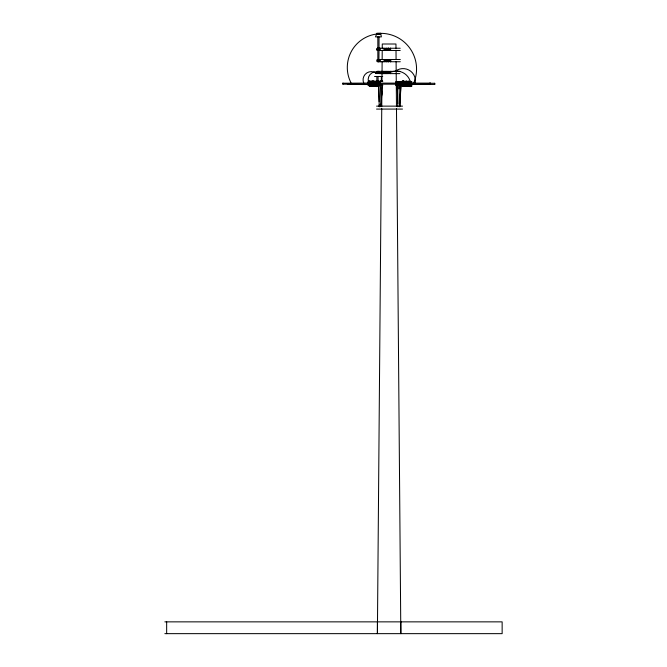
<?xml version="1.0" encoding="UTF-8"?>
<svg xmlns="http://www.w3.org/2000/svg" width="667" height="667" viewBox="0 0 667 667"><rect width="100%" height="100%" fill="white"/><g stroke="black" fill="none" stroke-linecap="round" stroke-linejoin="round"><path stroke-width="1" d="M367.734 83.625L367.709 84.384L367.725 82.966M369.393 83.142L369.485 86.135L369.543 84.534M369.985 83.142L370.077 86.135L370.135 84.534L347.482 84.459L347.465 83.717L347.474 84.384M372.928 83.834L373.003 80.874L373.086 83.175M373.52 83.834L373.52 83.142M398.883 83.6L398.858 84.484L398.874 82.975M402.951 83.6C402.951 93.622 402.943 73.212 402.96 83.367M406.962 84.059C407.12 91.437 406.97 76.622 407.187 82.908M407.078 83.6L407.128 82.975M408.896 82.975C408.804 83.558 408.888 85.985 408.779 84.125M409.421 84.342L409.396 84.784L409.371 83.667M409.963 83.667L409.98 84.751M410.547 83.667L410.472 84.859L410.597 84.342M376.563 84.1L376.371 86.602L376.313 85.81M378.806 84.142L378.723 86.593L378.648 84.434M397.315 82.024L397.198 82.466L397.157 82.024L399.083 82.049L397.157 82.016L397.84 106.778M372.986 83.383L373.028 82.966M373.57 83.383L373.587 80.874L373.678 83.175M377.747 83.625L377.73 84.384L377.747 82.966M379.498 83.658L379.481 84.175L342.938 84.175L342.93 83.233L379.481 83L379.481 84.175M399.491 84.175L380.065 84.175L380.057 83.125L430.173 83.117L430.157 84.175L408.688 84.175M381.741 108.596L377.397 633.65L377.397 621.861M381.757 106.512L381.941 84.634M381.966 81.507L382.133 61.714M382.149 59.63L382.224 50.25M382.241 48.166L382.274 44.005L395.956 44.005L395.99 48.166M430.182 83.658L430.165 84.175M430.14 83.517L430.157 83.008M405.411 84.109C405.261 90.504 405.219 77.155 405.411 82.783M371.911 84.2C371.727 90.429 371.727 76.538 371.911 82.833M372.494 84.2L372.361 86.452L372.411 85.593M373.462 83.2L373.578 81.607M374.045 83.2L374.162 81.607M376.88 83.242L376.963 81.291L377.038 83.275M377.038 84.642L376.955 86.602L376.88 84.617M403.543 83.367C403.568 74.787 403.535 92.279 403.427 84.426M403.643 84.284L403.535 85.893M404.602 83.208L404.719 81.599M405.194 83.208L405.311 81.599M405.286 84.667L405.336 82.716L405.328 85.776M406.495 83.367L406.52 80.949L406.52 86.251L406.536 84.225M407.187 84.284L407.103 86.251L407.095 85.593M407.77 84.309C407.587 90.187 407.604 76.863 407.77 82.991M408.146 83.208L408.254 81.599M408.729 83.208L408.804 81.249L408.888 83.208M408.888 84.584L408.788 86.46L408.846 83.825M409.321 83.192L409.396 81.349L409.471 83.292M409.471 84.609L409.396 86.443L409.321 83.85M409.805 83.283L409.988 81.349L410.063 83.292M410.063 84.609L409.988 86.443L409.913 83.85M410.397 83.283L410.472 81.316L410.547 83.283M410.989 83.258L411.064 81.424L411.122 82.741M411.13 84.684L411.055 86.518L410.989 84.584M411.572 83.258L411.647 81.424L411.714 82.741M411.722 84.684L411.647 86.518L411.572 84.584M401.876 84.442C401.676 90.278 401.726 76.447 401.876 83.067M402.468 84.442C402.268 90.278 402.309 76.447 402.468 83.067M403.427 83.058L403.51 81.249L403.543 81.682M404.019 83.058L404.094 81.249L404.135 81.682M374.262 84.384L374.12 86.552L374.045 84.576M374.854 84.384C374.646 90.112 374.704 76.305 374.854 83.016M375.821 83.016L375.896 81.257L375.938 81.707M376.405 83.016L376.488 81.257L376.555 82.75M378.656 83.067L378.731 81.299L378.798 82.8M368.317 82.966L368.301 84.325M368.367 84.442C368.151 89.653 368.242 76.497 368.367 83.133M369.451 83.158L369.493 82.966M369.927 82.958L370.052 80.874L370.143 83.175M370.518 82.958C370.527 78.723 370.885 83.784 370.66 82.691M371.102 82.866L371.185 81.274M371.853 82.966L371.853 84.042M373.086 84.534L373.02 86.135L372.986 83.617M373.578 83.158L373.62 82.966M373.67 84.534L373.612 86.135L373.57 83.617M374.637 82.866L374.704 81.266L374.654 81.849M374.796 82.966L374.787 84.325M375.229 82.866L375.296 81.266L375.354 81.799M377.472 82.916L377.497 81.833M378.064 82.916L378.131 81.316L378.214 82.941M404.235 84.617C404.01 89.912 404.102 76.263 404.235 83.25M404.819 84.617C404.602 89.912 404.694 76.263 404.827 83.25M405.786 82.883L405.853 81.266L405.911 81.791M370.635 81.858C370.485 80.415 370.61 88.828 370.719 84.642M372.286 82.758C372.403 78.122 372.403 90.387 372.278 84.059M372.878 82.758L372.978 81.607M406.97 82.758L407.07 81.607M407.562 82.758L407.662 81.607M408.638 82.833L408.738 81.674M409.221 82.833L409.321 81.674M400.575 84.342L400.559 84.784L400.534 84.342M402.243 84.417L402.218 84.859L402.193 84.417M402.409 82.975L402.401 84.367M404.177 82.975L404.177 84.367M404.702 84.342L404.686 84.784L404.769 82.975M407.712 82.975L407.712 84.367M408.829 84.342L408.854 84.042M409.813 82.641L409.88 81.316L409.955 83.283M409.947 85.301L409.88 86.627L409.805 84.659M410.013 84.342L409.888 84.826M410.497 84.417L410.472 86.627L410.447 84.417M405.92 85.518L405.87 86.527L405.786 84.242M406.511 85.518L406.461 86.527L406.386 85.518M369.551 83.175L369.46 80.874L369.385 84.434M371.236 85.526L371.185 86.535L371.102 84.234M371.827 85.526L371.777 86.535L371.702 85.501M374.779 85.526L374.721 86.535L374.637 84.234M375.363 85.526L375.313 86.535L375.221 84.234M376.505 84.442L376.48 86.543L376.421 85.835M373.003 85.593L372.953 86.452L372.87 84.059M375.246 85.634L375.196 86.502L375.137 85.868M375.813 84.392L375.788 86.502L375.729 85.868M407.687 85.593L407.637 86.452L407.554 84.059M372.361 81.616L372.419 80.849L372.444 82.966M373.587 85.785L373.537 86.552L373.462 84.576M374.179 85.785C374.012 86.335 374.179 77.422 374.262 83.016M404.736 85.776L404.686 86.552L404.602 84.584M408.246 85.776L408.287 81.049L408.221 86.552L408.146 84.584M404.144 85.885L404.085 86.543L404.019 84.426M375.946 85.91L375.905 86.502L375.829 85.626M434.709 83.3L434.701 84.459L434.701 83.283L429.531 83.283M370.043 85.893L370.01 86.418L369.927 84.267M407.479 81.866L407.512 81.341L407.57 81.866M408.062 81.866L408.104 81.341L408.162 81.866M368.884 82.625L368.884 84.376M370.652 82.625L370.652 84.384M373.962 81.833L374.004 81.316L374.062 81.849M374.554 81.833L374.612 81.316M381.049 106.528L382.233 85.451M381.157 106.553L381.332 103.485M381.791 95.298L382.016 91.204M398.916 88.853L399.141 84.834M399.725 105.936L400.909 84.859M399.833 105.945L401.15 82.408L399.225 82.358L400.242 82.374M375.146 81.816L375.221 81.649M382.825 85.359L379.273 85.359L379.273 81.816L375.813 81.649M401.817 84.367L401.817 82.975M403.585 84.367L403.543 83.825M406.386 86.268L406.286 85.851M406.528 84.367L406.495 83.825M406.97 86.268L406.878 85.851M407.12 84.367L407.078 83.825M379.798 83L379.765 84.059M405.127 81.599L405.211 81.758M405.202 86.343L405.111 85.735M405.719 81.599L405.794 81.758M379.281 81.557L379.365 81.758M407.554 86.427L407.462 85.584M408.146 86.427L408.054 85.584M368.893 84.325C368.834 89.878 368.784 76.463 368.959 83.133M370.077 84.325L370.01 81.366L370.043 81.858M372.428 84.325L372.436 82.808M373.02 84.325L372.986 83.834M373.612 84.325L373.578 83.834M374.045 86.402L373.954 85.551M374.195 84.325L374.212 82.966M374.629 86.402L374.537 85.551M342.946 84.175L342.946 83M371.261 80.99L371.244 86.06L371.294 81.582M408.729 86.402L408.629 84.134M409.313 86.402L409.213 84.134M405.269 86.552L405.194 84.584M405.87 84.751L405.836 84.342M370.577 86.427L370.51 84.267M372.845 86.468L372.778 85.526M373.412 86.477L373.362 85.526M379.281 48.132L377.572 48.132L377.856 49.9M400.2 48.241L389.903 48.241L389.903 50.484L400.2 50.484M388.061 48.716L388.894 48.774M389.903 48.941L390.629 48.858L390.629 49.908L390.178 49.908M388.061 49.325L388.644 49.325M388.519 49.783L388.919 48.933M390.278 49.783L389.836 48.933M388.061 49.933L388.894 49.917M400.292 59.496L389.995 59.496L389.995 61.739L400.292 61.739M377.472 59.897L376.93 59.897L376.93 61.331L377.472 61.331M388.152 59.963L388.986 60.022M388.152 60.572L388.736 60.572M388.152 61.181L388.986 61.172M399.908 71.361L389.603 71.361L389.603 73.612L399.908 73.612M377.08 71.769L376.538 71.769L376.538 73.203M387.769 71.836L388.352 71.836M389.878 71.978L390.337 71.978L390.337 73.028L389.878 73.028M389.978 72.061L389.536 72.953L389.978 72.903M387.769 72.445L388.352 72.445M363.782 83.225A8.237 8.237 0 0 1 375.788 72.945L389.286 72.945A14.399 14.282 0 0 1 410.655 83.233M387.769 73.053L388.594 73.036M375.729 73.537L379.84 73.537M380.265 73.537L382.283 73.537L382.283 72.945M379.673 73.612L388.594 73.612L388.594 71.361L376.988 71.361L377.08 73.203M374.529 76.48L382.691 76.48M382.55 80.607L381.074 80.607L381.074 81.199L382.55 81.199M382.825 81.232L375.738 81.232L375.738 81.816M403.36 81.682L395.623 81.682L395.623 85.218L398.141 85.218M379.231 106.72L378.548 81.966L379.431 81.966M403.36 82.266L396.215 82.266L396.215 85.218M375.396 84.492L379.523 84.492M398.116 84.492L406.386 84.492M408.446 84.492L434.692 84.442M376.547 106.136L402.493 106.136M376.547 109.08L402.493 109.08M164.857 621.861L502.143 621.861L502.143 633.65L164.857 633.65M378.548 81.958L379.456 81.983M399.225 82.358L401.15 82.408M380.065 84.175L380.048 83.517M370.652 84.376L370.627 83.617M377.597 81.849L377.622 82.941M398.924 82.033L399.716 106.803M397.357 85.534L397.865 103.744M380.407 85.076L381.107 106.745M378.698 83.45L379.198 101.667M379.281 104.702L379.34 106.72M396.006 50.25L396.081 59.63M396.098 61.714L396.265 81.507M396.29 84.634L396.473 106.512M396.49 108.596L400.825 633.65L400.825 621.861M430.14 83.308L430.14 84.492M399.158 81.682L399.158 82.266M390.579 59.496L390.579 61.739M390.487 48.241L390.487 50.484M390.362 59.496L390.362 61.739M390.278 48.241L390.278 50.484M390.262 60.105L390.262 61.164L390.72 61.164L390.72 60.105L389.995 60.197L390.037 60.997M390.195 71.361L390.195 73.612M390.062 48.933L390.062 49.833M389.978 71.361L389.978 73.612M389.811 60.263L389.811 60.997M389.761 72.053L389.761 72.953M389.603 48.933L389.603 49.833M389.695 60.18L389.695 61.089M389.486 49.016L389.486 49.75M389.47 60.18L389.47 61.089M389.378 48.933L389.378 49.833M389.353 60.263L389.353 60.997M389.42 72.136L389.42 72.87M389.261 49.016L389.261 49.75M389.236 60.18L389.236 61.089M389.311 72.053L389.311 72.953M389.144 48.933L389.144 49.833M389.119 60.263L389.119 60.997M389.078 72.053L389.078 72.953M388.969 72.136L388.969 72.87M388.778 60.18L388.778 61.089M388.853 72.053L388.853 72.953M388.619 72.953L388.619 72.053L388.169 72.911M388.519 48.241L388.494 50.484M388.586 59.496L388.611 61.739M388.461 48.933L388.461 49.833M388.344 59.496L388.344 61.739M388.252 48.241L388.252 50.484M388.327 60.18L388.327 61.089M388.219 71.377L388.219 73.587M388.002 48.933L388.002 49.833M387.986 60.263L387.986 60.997M387.936 72.053L387.936 72.911M387.894 49.016L387.894 49.75M387.869 60.18L387.869 61.089M387.827 72.136L387.827 72.87M387.777 48.933L387.777 49.833M387.752 60.263L387.752 60.997M387.552 48.933L387.552 49.833M387.635 60.18L387.635 61.089M387.594 72.136L387.594 72.87M387.435 49.016L387.435 49.75M387.41 60.18L387.41 61.089M387.485 72.053L387.485 72.953M387.319 48.933L387.319 49.833M387.294 60.263L387.294 60.997M387.252 72.053L387.252 72.953M387.093 48.933L387.093 49.833M387.185 60.18L387.185 61.089M387.135 72.136L387.135 72.87M386.977 49.016L386.977 49.75M386.952 60.18L386.952 61.089M387.027 72.053L387.027 72.953M386.868 48.933L386.868 49.833M386.843 60.263L386.843 60.997M386.91 72.136L386.91 72.87M386.752 49.016L386.752 49.75M386.727 60.18L386.727 61.089M386.793 72.053L386.793 72.953M386.635 48.933L386.635 49.833M386.61 60.263L386.61 60.997M386.568 72.053L386.568 72.953M386.41 48.933L386.41 49.833M386.418 59.496L386.418 61.739M386.451 72.136L386.451 72.87M386.326 48.241L386.326 50.484M386.268 60.18L386.268 61.089M386.343 72.053L386.343 72.953M386.176 48.933L386.176 49.833M386.151 60.263L386.151 60.997M386.226 72.136L386.226 72.87M386.068 49.016L386.068 49.75M386.043 60.18L386.043 61.089M386.026 71.361L386.026 73.612M385.951 48.933L385.951 49.833M385.926 60.263L385.926 60.997M385.885 72.053L385.885 72.953M385.726 48.933L385.726 49.833M385.809 60.18L385.809 61.089M385.768 72.136L385.768 72.87M385.609 49.016L385.609 49.75M385.584 60.18L385.584 61.089M385.651 72.053L385.651 72.953M385.493 48.933L385.493 49.833M385.468 60.263L385.468 60.997M385.426 72.053L385.426 72.953M385.384 49.016L385.384 49.75M385.359 60.18L385.359 61.089M385.309 72.136L385.309 72.87M385.268 48.933L385.268 49.833M385.243 60.263L385.243 60.997M385.201 72.053L385.201 72.953M385.034 48.933L385.034 49.833M385.126 60.18L385.126 61.089M385.084 72.136L385.084 72.87M384.926 49.016L384.926 49.75M384.901 60.18L384.901 61.089M384.967 72.053L384.967 72.953M384.809 48.933L384.809 49.833M384.784 60.263L384.784 60.997M384.742 72.053L384.742 72.953M384.692 49.016L384.692 49.75M384.676 60.18L384.676 61.089M384.626 72.136L384.626 72.87M384.584 48.933L384.584 49.833M384.584 60.247L384.584 61.014M384.517 72.053L384.517 72.953M384.4 72.136L384.4 72.87M384.284 72.053L384.284 72.953M383.934 48.241L383.934 50.484M384.025 59.496L384.025 61.739M383.633 71.361L383.633 73.612M381.749 72.945L381.749 73.537M381.699 80.607L381.699 81.199M381.582 71.361L381.582 73.612M381.341 76.48L381.299 81.199M381.249 72.945L381.249 73.537M380.715 33.942L380.724 33.35L376.738 33.35L376.763 33.942M380.815 72.945L380.815 73.537M380.674 81.232L380.674 81.816M380.54 33.35L380.498 33.942M380.482 72.945L380.482 73.537M380.298 48.241L380.298 50.484M380.39 59.496L380.39 61.739M380.157 33.35L380.223 33.942M379.865 81.232L379.865 85.359M379.723 33.35L379.806 33.942M379.773 72.945L379.781 73.537M379.315 33.35L379.315 33.942M379.223 33.35L379.223 33.942M379.164 48.241L379.164 50.484M379.206 72.945L379.273 73.537M379.014 36.885L379.014 48.132M378.889 61.739L379.014 49.9L378.197 49.9L378.197 48.132M379.014 71.361L379.014 72.861M378.781 33.35L378.781 33.942M378.789 50.484L378.764 48.241L378.739 50.484M378.873 59.496L378.839 61.739M378.856 72.945L378.856 73.537M378.689 33.35L378.689 33.942M378.731 59.496L378.731 61.739M378.506 71.361L378.481 72.861M378.447 71.361L378.364 73.537M378.064 76.48L378.097 81.199M377.839 36.885L377.839 48.132M377.839 48.916L377.839 61.656L377.747 59.496M377.83 72.945L377.83 73.537M377.747 33.35L377.664 33.942M377.655 48.241L377.655 50.484M377.564 60.163L377.564 61.072M377.364 71.361L377.364 72.861M377.247 33.35L377.314 33.942A33.734 33.734 0 0 0 351.05 82.933M377.297 72.945L377.297 73.537M377.247 80.607L377.247 81.199M377.172 72.036L377.172 72.936M376.888 76.48L376.847 81.199M376.797 72.945L376.797 73.537M376.363 72.945L376.363 73.537M376.03 72.945L376.03 73.537M375.788 72.945L375.813 73.537M347.507 83.75L347.507 84.492M166.658 621.861L166.658 633.65M380.065 33.35A35.701 35.701 0 0 1 413.548 83.392M368.467 81.858A7.912 7.904 -90 0 1 376.997 71.811M395.614 71.086A12.331 12.231 0 0 1 415.132 83.358M371.219 83.383C371.252 86.193 371.294 81.124 371.219 83.383M405.853 83.092L405.936 86.151L405.945 81.091L405.853 83.092M405.903 83.367C405.936 86.418 405.961 81.366 405.903 83.367M377.63 84.309L377.555 86.577L377.572 84.284M378.214 84.309L378.147 86.577L378.164 84.284M376.98 84.284L376.963 84.826L376.938 84.275M378.748 84.284L378.731 84.826L378.706 84.275M411.08 84.417L411.064 84.859L411.039 84.417M411.672 84.417L411.647 84.859L411.622 84.417M406.42 81.449L406.42 81.449M376.68 33.942L375.479 36.885L381.374 36.885L380.79 33.942L376.68 33.942M388.894 48.241L377.28 48.241L377.28 50.484L388.894 50.484L388.894 48.241M388.644 48.466L388.061 48.466L388.061 50.183L388.644 50.183L388.644 48.466M377.38 48.649L376.838 48.649L376.838 50.083L377.38 50.083L377.38 48.649M388.986 59.496L377.372 59.496L377.372 61.739L388.986 61.739L388.986 59.496M388.736 59.713L388.152 59.713L388.152 61.431L388.736 61.431L388.736 59.713M388.352 71.586L387.769 71.586L387.769 73.303L388.352 73.303L388.352 71.586M378.331 80.607L376.622 80.607L376.622 81.199L378.331 81.199L378.331 80.607M379.59 73.537L379.59 72.945L379.54 73.537M378.247 33.942L378.247 33.35L378.156 33.942M376.98 33.942L376.98 33.35L376.93 33.942"/></g></svg>
